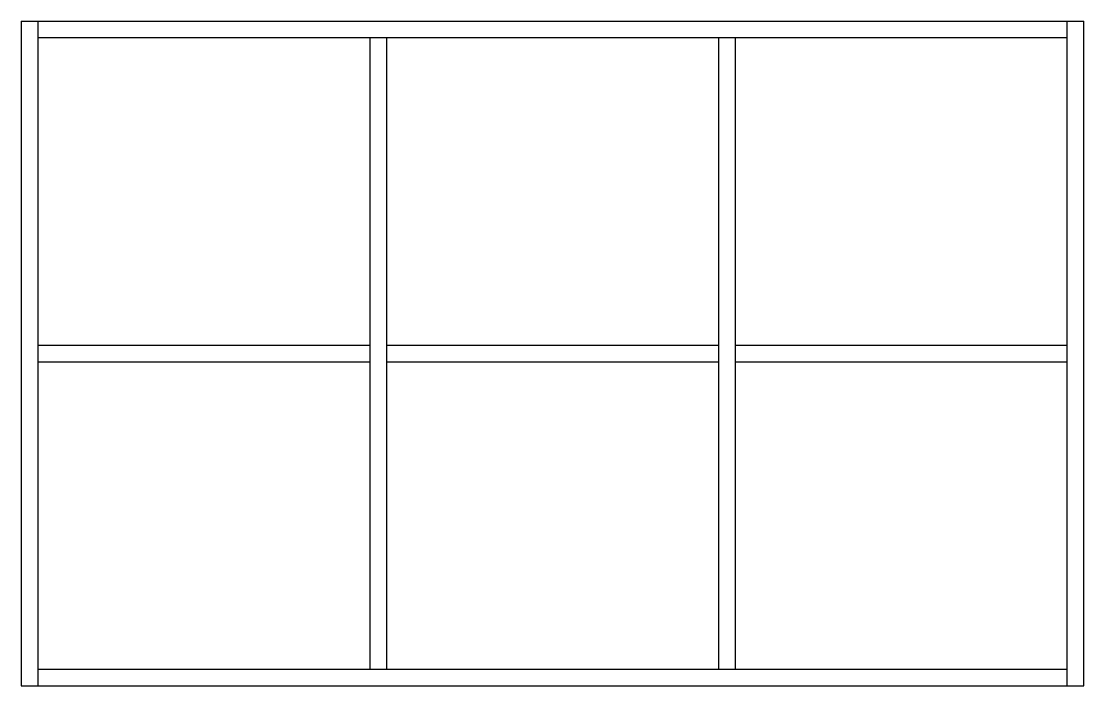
# Model space of a CAD drawing. Extents: x 0 to 48, y 54 to 84.
import ezdxf

# ---------------------------------------------------------------- set-up
doc = ezdxf.new("R2010")
doc.units = 0
doc.header["$LTSCALE"] = 3
doc.layers.get('0').update_dxf_attribs({"linetype": 'CONTINUOUS'})

msp = doc.modelspace()

# ---------------------------------------------------------------- linework, layer by layer
at = {"color": 0}
for p, q in [((0, 84), (0, 54)), ((0, 84), (48, 84)), ((0.75, 84), (0.75, 54)), ((47.25, 54), (47.25, 84)), ((48, 54), (48, 84)), ((47.25, 83.25), (0.75, 83.25)), ((15.75, 83.25), (15.75, 54.75)), ((16.5, 83.25), (16.5, 54.75)), ((31.5, 83.25), (31.5, 54.75)), ((32.25, 83.25), (32.25, 54.75)), ((0.75, 69.375), (15.75, 69.375)), ((16.5, 69.375), (31.5, 69.375)), ((32.25, 69.375), (47.25, 69.375)), ((0.75, 68.625), (15.75, 68.625)), ((16.5, 68.625), (31.5, 68.625)), ((32.25, 68.625), (47.25, 68.625)), ((0.75, 54.75), (47.25, 54.75)), ((0, 54), (48, 54))]:
    msp.add_line(p, q, dxfattribs=at)

doc.saveas('drawing.dxf')
